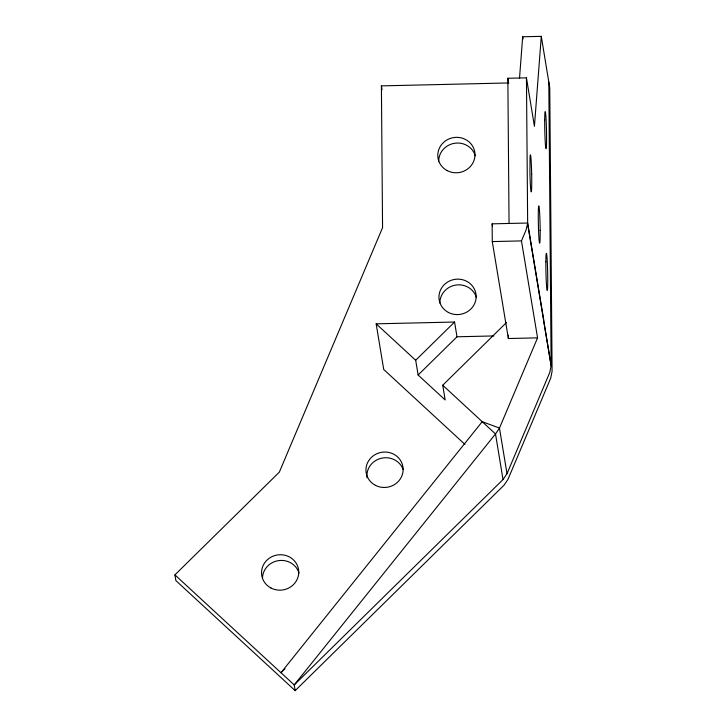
<?xml version="1.0" encoding="UTF-8"?>
<svg xmlns="http://www.w3.org/2000/svg" width="727" height="727" viewBox="0 0 727 727"><rect width="100%" height="100%" fill="white"/><g stroke="black" fill="none" stroke-linecap="round" stroke-linejoin="round"><path stroke-width="1.09" d="M519.505 78.389L522.677 36.777L541.279 36.35L549.757 87.731L552.084 371.315L550.721 378.14L507.955 479.411L503.975 485.254L295.171 690.65L175.861 580.573L174.916 574.875L279.313 472.168L382.556 227.669L381.402 85.886L508.791 82.942M541.279 36.35L534.427 126.325L526.448 77.844L507.846 78.271L509.054 223.453L492.134 223.852L492.279 241.582L508.373 338.528L537.562 337.855L521.468 240.91L526.13 229.85L527.657 223.016L526.448 77.844M548.812 82.024L551.139 365.608L549.776 372.433L507.01 473.704L503.029 479.547L294.217 684.943L295.171 690.65M537.562 337.855L499.467 428.076L495.505 433.955L294.217 684.943L174.916 574.875M418.125 375.014L415.69 360.265L454.566 322.034L457.001 336.783L418.125 375.014L445.169 399.968L442.734 385.219L506.546 322.461M285.011 668.722L280.967 672.702L482.219 421.687L499.467 428.076L507.01 473.704M492.279 241.582L521.468 240.91M464.916 444.379L383.72 369.47L376.168 323.833L454.566 322.034M457.001 336.783L493.897 335.938M509.054 223.453L527.493 223.035L551.139 365.608M543.569 320.016L551.075 365.245M376.168 323.833L415.69 360.265M442.734 385.219L495.505 433.955L503.029 479.547M527.657 223.016L543.732 320.034M492.134 223.852L492.506 226.079M381.402 85.886L382.029 89.685M522.677 36.777L523.04 39.004M507.846 78.271L508.573 82.678M531.701 174.189L531.737 178.969A18.629 0.845 88.7 0 1 531.064 191.583A18.629 0.845 88.7 0 1 529.928 172.335L530.065 156.696A18.629 0.845 88.7 0 1 531.673 174.189M508.346 335.202L508.373 338.528M439.89 302.995A18.629 17.702 -9.4 0 1 455.92 285.048A18.629 17.702 -9.4 0 1 476.421 297.561M367.008 477.721A18.629 17.702 -9.4 0 1 381.484 458.201A18.629 17.702 -9.4 0 1 403.14 469.569M262.483 578.574A18.629 17.702 -9.4 0 1 278.514 560.626A18.629 17.702 -9.4 0 1 299.015 573.149M438.726 161.194A18.629 17.702 -9.4 0 1 454.757 143.246A18.629 17.702 -9.4 0 1 475.258 155.769M540.161 230.268L540.097 225.488A18.629 0.845 88.7 0 0 538.952 206.241A18.629 0.845 88.7 0 0 538.28 218.845L538.353 223.634A18.629 0.845 88.7 0 0 539.489 242.873A18.629 0.845 88.7 0 0 540.161 230.268M447.214 170.627A18.629 17.702 -9.4 0 0 474.985 154.642A18.629 17.702 -9.4 0 0 446.96 139.929A18.629 17.702 -9.4 0 0 447.214 170.627M448.377 312.428A18.629 17.702 -9.4 0 0 476.149 296.434A18.629 17.702 -9.4 0 0 448.123 281.731A18.629 17.702 -9.4 0 0 448.377 312.428M270.971 588.016A18.629 17.702 -9.4 0 0 298.742 572.022A18.629 17.702 -9.4 0 0 270.717 557.309A18.629 17.702 -9.4 0 0 270.971 588.016M375.368 485.309A18.629 17.702 -9.4 0 0 403.149 469.315A18.629 17.702 -9.4 0 0 375.123 454.611A18.629 17.702 -9.4 0 0 375.368 485.309M545.85 261.775A18.629 0.854 88.7 0 0 547.177 290.473A18.629 0.854 88.7 0 0 547.358 263.383A18.629 0.854 88.7 0 0 545.85 261.775M544.687 119.982A18.629 0.854 88.7 0 0 546.013 148.681A18.629 0.854 88.7 0 0 546.195 121.582A18.629 0.854 88.7 0 0 544.687 119.982"/></g></svg>
